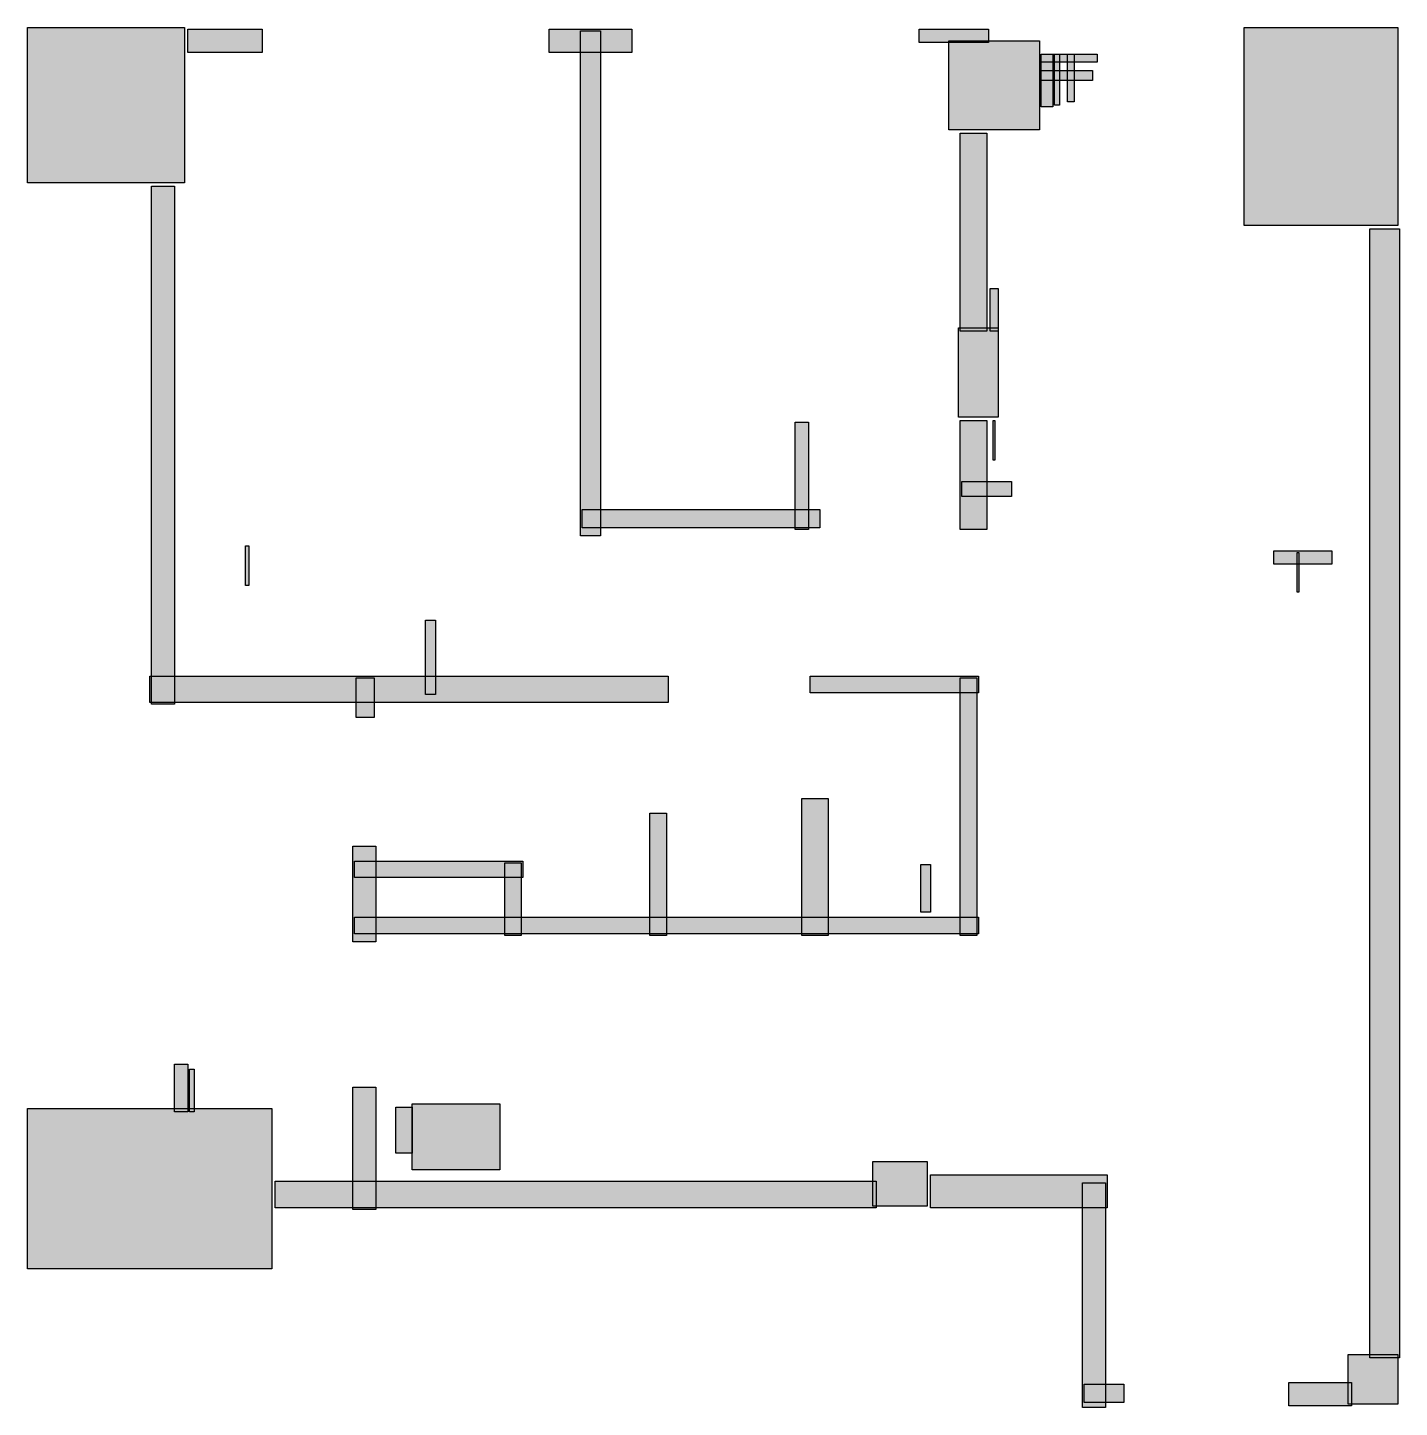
# Model space of a CAD drawing. Header units: centimetres. Extents: x 26 to 758, y 18 to 753.
import ezdxf

# ---------------------------------------------------------------- set-up
doc = ezdxf.new("R2010")
doc.units = ezdxf.units.CM
doc.layers.add('WALL', color=7, linetype='Continuous')

msp = doc.modelspace()

# ---------------------------------------------------------------- hatches: boundary and pattern name
at = {"layer": 'WALL'}
h = msp.add_hatch(color=256, dxfattribs=at)
h.dxf.hatch_style = 1
h.paths.add_polyline_path([(26.4, 753.28), (110, 753.28), (110, 670.56), (26.4, 670.56)])
h = msp.add_hatch(color=256, dxfattribs=at)
h.dxf.hatch_style = 1
h.paths.add_polyline_path([(111.76, 752.4), (151.36, 752.4), (151.36, 740.08), (111.76, 740.08)])
h = msp.add_hatch(color=256, dxfattribs=at)
h.dxf.hatch_style = 1
h.paths.add_polyline_path([(304.48, 752.4), (348.48, 752.4), (348.48, 740.08), (304.48, 740.08)])
h = msp.add_hatch(color=256, dxfattribs=at)
h.dxf.hatch_style = 1
h.paths.add_polyline_path([(321.2, 751.52), (331.76, 751.52), (331.76, 482.24), (321.2, 482.24)])
h = msp.add_hatch(color=256, dxfattribs=at)
h.dxf.hatch_style = 1
h.paths.add_polyline_path([(501.6, 752.4), (538.56, 752.4), (538.56, 745.36), (501.6, 745.36)])
h = msp.add_hatch(color=256, dxfattribs=at)
h.dxf.hatch_style = 1
h.paths.add_polyline_path([(674.96, 753.28), (756.8, 753.28), (756.8, 647.68), (674.96, 647.68)])
h = msp.add_hatch(color=256, dxfattribs=at)
h.dxf.hatch_style = 1
h.paths.add_polyline_path([(517.44, 746.24), (565.84, 746.24), (565.84, 698.72), (517.44, 698.72)])
h = msp.add_hatch(color=256, dxfattribs=at)
h.dxf.hatch_style = 1
h.paths.add_polyline_path([(566.72, 739.2), (596.64, 739.2), (596.64, 734.8), (566.72, 734.8)])
h = msp.add_hatch(color=256, dxfattribs=at)
h.dxf.hatch_style = 1
h.paths.add_polyline_path([(566.72, 739.2), (572.88, 739.2), (572.88, 711.04), (566.72, 711.04)])
h = msp.add_hatch(color=256, dxfattribs=at)
h.dxf.hatch_style = 1
h.paths.add_polyline_path([(573.76, 739.2), (576.4, 739.2), (576.4, 711.92), (573.76, 711.92)])
h = msp.add_hatch(color=256, dxfattribs=at)
h.dxf.hatch_style = 1
h.paths.add_polyline_path([(580.8, 739.2), (584.32, 739.2), (584.32, 713.68), (580.8, 713.68)])
h = msp.add_hatch(color=256, dxfattribs=at)
h.dxf.hatch_style = 1
h.paths.add_polyline_path([(566.72, 730.4), (594, 730.4), (594, 725.12), (566.72, 725.12)])
h = msp.add_hatch(color=256, dxfattribs=at)
h.dxf.hatch_style = 1
h.paths.add_polyline_path([(523.6, 696.96), (537.68, 696.96), (537.68, 591.36), (523.6, 591.36)])
h = msp.add_hatch(color=256, dxfattribs=at)
h.dxf.hatch_style = 1
h.paths.add_polyline_path([(92.4, 668.8), (104.72, 668.8), (104.72, 392.48), (92.4, 392.48)])
h = msp.add_hatch(color=256, dxfattribs=at)
h.dxf.hatch_style = 1
h.paths.add_polyline_path([(741.84, 645.92), (757.68, 645.92), (757.68, 44), (741.84, 44)])
h = msp.add_hatch(color=256, dxfattribs=at)
h.dxf.hatch_style = 1
h.paths.add_polyline_path([(539.44, 614.24), (543.84, 614.24), (543.84, 591.36), (539.44, 591.36)])
h = msp.add_hatch(color=256, dxfattribs=at)
h.dxf.hatch_style = 1
h.paths.add_polyline_path([(522.72, 593.12), (543.84, 593.12), (543.84, 545.6), (522.72, 545.6)])
h = msp.add_hatch(color=256, dxfattribs=at)
h.dxf.hatch_style = 1
h.paths.add_polyline_path([(435.6, 542.96), (442.64, 542.96), (442.64, 485.76), (435.6, 485.76)])
h = msp.add_hatch(color=256, dxfattribs=at)
h.dxf.hatch_style = 1
h.paths.add_polyline_path([(523.6, 543.84), (537.68, 543.84), (537.68, 485.76), (523.6, 485.76)])
h = msp.add_hatch(color=256, dxfattribs=at)
h.dxf.hatch_style = 1
h.paths.add_polyline_path([(541.2, 543.84), (542.08, 543.84), (542.08, 522.72), (541.2, 522.72)])
h = msp.add_hatch(color=256, dxfattribs=at)
h.dxf.hatch_style = 1
h.paths.add_polyline_path([(524.48, 511.28), (550.88, 511.28), (550.88, 503.36), (524.48, 503.36)])
h = msp.add_hatch(color=256, dxfattribs=at)
h.dxf.hatch_style = 1
h.paths.add_polyline_path([(322.08, 496.32), (448.8, 496.32), (448.8, 486.64), (322.08, 486.64)])
h = msp.add_hatch(color=256, dxfattribs=at)
h.dxf.hatch_style = 1
h.paths.add_polyline_path([(142.56, 476.96), (144.32, 476.96), (144.32, 455.84), (142.56, 455.84)])
h = msp.add_hatch(color=256, dxfattribs=at)
h.dxf.hatch_style = 1
h.paths.add_polyline_path([(690.8, 474.32), (721.6, 474.32), (721.6, 467.28), (690.8, 467.28)])
h = msp.add_hatch(color=256, dxfattribs=at)
h.dxf.hatch_style = 1
h.paths.add_polyline_path([(703.12, 473.44), (704, 473.44), (704, 452.32), (703.12, 452.32)])
h = msp.add_hatch(color=256, dxfattribs=at)
h.dxf.hatch_style = 1
h.paths.add_polyline_path([(238.48, 437.36), (243.76, 437.36), (243.76, 397.76), (238.48, 397.76)])
h = msp.add_hatch(color=256, dxfattribs=at)
h.dxf.hatch_style = 1
h.paths.add_polyline_path([(91.52, 407.44), (367.84, 407.44), (367.84, 393.36), (91.52, 393.36)])
h = msp.add_hatch(color=256, dxfattribs=at)
h.dxf.hatch_style = 1
h.paths.add_polyline_path([(201.52, 406.56), (211.2, 406.56), (211.2, 385.44), (201.52, 385.44)])
h = msp.add_hatch(color=256, dxfattribs=at)
h.dxf.hatch_style = 1
h.paths.add_polyline_path([(443.52, 407.44), (533.28, 407.44), (533.28, 398.64), (443.52, 398.64)])
h = msp.add_hatch(color=256, dxfattribs=at)
h.dxf.hatch_style = 1
h.paths.add_polyline_path([(523.6, 406.56), (532.4, 406.56), (532.4, 269.28), (523.6, 269.28)])
h = msp.add_hatch(color=256, dxfattribs=at)
h.dxf.hatch_style = 1
h.paths.add_polyline_path([(439.12, 342.32), (453.2, 342.32), (453.2, 269.28), (439.12, 269.28)])
h = msp.add_hatch(color=256, dxfattribs=at)
h.dxf.hatch_style = 1
h.paths.add_polyline_path([(358.16, 334.4), (366.96, 334.4), (366.96, 269.28), (358.16, 269.28)])
h = msp.add_hatch(color=256, dxfattribs=at)
h.dxf.hatch_style = 1
h.paths.add_polyline_path([(199.76, 316.8), (212.08, 316.8), (212.08, 265.76), (199.76, 265.76)])
h = msp.add_hatch(color=256, dxfattribs=at)
h.dxf.hatch_style = 1
h.paths.add_polyline_path([(200.64, 308.88), (290.4, 308.88), (290.4, 300.08), (200.64, 300.08)])
h = msp.add_hatch(color=256, dxfattribs=at)
h.dxf.hatch_style = 1
h.paths.add_polyline_path([(280.72, 308), (289.52, 308), (289.52, 269.28), (280.72, 269.28)])
h = msp.add_hatch(color=256, dxfattribs=at)
h.dxf.hatch_style = 1
h.paths.add_polyline_path([(502.48, 307.12), (507.76, 307.12), (507.76, 281.6), (502.48, 281.6)])
h = msp.add_hatch(color=256, dxfattribs=at)
h.dxf.hatch_style = 1
h.paths.add_polyline_path([(200.64, 278.96), (533.28, 278.96), (533.28, 270.16), (200.64, 270.16)])
h = msp.add_hatch(color=256, dxfattribs=at)
h.dxf.hatch_style = 1
h.paths.add_polyline_path([(104.72, 200.64), (111.76, 200.64), (111.76, 175.12), (104.72, 175.12)])
h = msp.add_hatch(color=256, dxfattribs=at)
h.dxf.hatch_style = 1
h.paths.add_polyline_path([(112.64, 198), (115.28, 198), (115.28, 175.12), (112.64, 175.12)])
h = msp.add_hatch(color=256, dxfattribs=at)
h.dxf.hatch_style = 1
h.paths.add_polyline_path([(199.76, 188.32), (212.08, 188.32), (212.08, 123.2), (199.76, 123.2)])
h = msp.add_hatch(color=256, dxfattribs=at)
h.dxf.hatch_style = 1
h.paths.add_polyline_path([(26.4, 176.88), (156.64, 176.88), (156.64, 91.52), (26.4, 91.52)])
h = msp.add_hatch(color=256, dxfattribs=at)
h.dxf.hatch_style = 1
h.paths.add_polyline_path([(222.64, 177.76), (231.44, 177.76), (231.44, 153.12), (222.64, 153.12)])
h = msp.add_hatch(color=256, dxfattribs=at)
h.dxf.hatch_style = 1
h.paths.add_polyline_path([(231.44, 179.52), (278.08, 179.52), (278.08, 144.32), (231.44, 144.32)])
h = msp.add_hatch(color=256, dxfattribs=at)
h.dxf.hatch_style = 1
h.paths.add_polyline_path([(476.96, 148.72), (506, 148.72), (506, 124.96), (476.96, 124.96)])
h = msp.add_hatch(color=256, dxfattribs=at)
h.dxf.hatch_style = 1
h.paths.add_polyline_path([(507.76, 141.68), (601.92, 141.68), (601.92, 124.08), (507.76, 124.08)])
h = msp.add_hatch(color=256, dxfattribs=at)
h.dxf.hatch_style = 1
h.paths.add_polyline_path([(158.4, 138.16), (478.72, 138.16), (478.72, 124.08), (158.4, 124.08)])
h = msp.add_hatch(color=256, dxfattribs=at)
h.dxf.hatch_style = 1
h.paths.add_polyline_path([(588.72, 137.28), (601.04, 137.28), (601.04, 17.6), (588.72, 17.6)])
h = msp.add_hatch(color=256, dxfattribs=at)
h.dxf.hatch_style = 1
h.paths.add_polyline_path([(730.4, 45.76), (756.8, 45.76), (756.8, 19.36), (730.4, 19.36)])
h = msp.add_hatch(color=256, dxfattribs=at)
h.dxf.hatch_style = 1
h.paths.add_polyline_path([(589.6, 29.92), (610.72, 29.92), (610.72, 20.24), (589.6, 20.24)])
h = msp.add_hatch(color=256, dxfattribs=at)
h.dxf.hatch_style = 1
h.paths.add_polyline_path([(698.72, 30.8), (732.16, 30.8), (732.16, 18.48), (698.72, 18.48)])

# ---------------------------------------------------------------- linework, layer by layer
for points in [[(26.4, 753.28), (110, 753.28), (110, 670.56), (26.4, 670.56)], [(111.76, 752.4), (151.36, 752.4), (151.36, 740.08), (111.76, 740.08)], [(304.48, 752.4), (348.48, 752.4), (348.48, 740.08), (304.48, 740.08)], [(321.2, 751.52), (331.76, 751.52), (331.76, 482.24), (321.2, 482.24)], [(501.6, 752.4), (538.56, 752.4), (538.56, 745.36), (501.6, 745.36)], [(674.96, 753.28), (756.8, 753.28), (756.8, 647.68), (674.96, 647.68)], [(517.44, 746.24), (565.84, 746.24), (565.84, 698.72), (517.44, 698.72)], [(566.72, 739.2), (596.64, 739.2), (596.64, 734.8), (566.72, 734.8)], [(566.72, 739.2), (572.88, 739.2), (572.88, 711.04), (566.72, 711.04)], [(573.76, 739.2), (576.4, 739.2), (576.4, 711.92), (573.76, 711.92)], [(580.8, 739.2), (584.32, 739.2), (584.32, 713.68), (580.8, 713.68)], [(566.72, 730.4), (594, 730.4), (594, 725.12), (566.72, 725.12)], [(523.6, 696.96), (537.68, 696.96), (537.68, 591.36), (523.6, 591.36)], [(92.4, 668.8), (104.72, 668.8), (104.72, 392.48), (92.4, 392.48)], [(741.84, 645.92), (757.68, 645.92), (757.68, 44), (741.84, 44)], [(539.44, 614.24), (543.84, 614.24), (543.84, 591.36), (539.44, 591.36)], [(522.72, 593.12), (543.84, 593.12), (543.84, 545.6), (522.72, 545.6)], [(435.6, 542.96), (442.64, 542.96), (442.64, 485.76), (435.6, 485.76)], [(523.6, 543.84), (537.68, 543.84), (537.68, 485.76), (523.6, 485.76)], [(541.2, 543.84), (542.08, 543.84), (542.08, 522.72), (541.2, 522.72)], [(524.48, 511.28), (550.88, 511.28), (550.88, 503.36), (524.48, 503.36)], [(322.08, 496.32), (448.8, 496.32), (448.8, 486.64), (322.08, 486.64)], [(142.56, 476.96), (144.32, 476.96), (144.32, 455.84), (142.56, 455.84)], [(690.8, 474.32), (721.6, 474.32), (721.6, 467.28), (690.8, 467.28)], [(703.12, 473.44), (704, 473.44), (704, 452.32), (703.12, 452.32)], [(238.48, 437.36), (243.76, 437.36), (243.76, 397.76), (238.48, 397.76)], [(91.52, 407.44), (367.84, 407.44), (367.84, 393.36), (91.52, 393.36)], [(201.52, 406.56), (211.2, 406.56), (211.2, 385.44), (201.52, 385.44)], [(443.52, 407.44), (533.28, 407.44), (533.28, 398.64), (443.52, 398.64)], [(523.6, 406.56), (532.4, 406.56), (532.4, 269.28), (523.6, 269.28)], [(439.12, 342.32), (453.2, 342.32), (453.2, 269.28), (439.12, 269.28)], [(358.16, 334.4), (366.96, 334.4), (366.96, 269.28), (358.16, 269.28)], [(199.76, 316.8), (212.08, 316.8), (212.08, 265.76), (199.76, 265.76)], [(200.64, 308.88), (290.4, 308.88), (290.4, 300.08), (200.64, 300.08)], [(280.72, 308), (289.52, 308), (289.52, 269.28), (280.72, 269.28)], [(502.48, 307.12), (507.76, 307.12), (507.76, 281.6), (502.48, 281.6)], [(200.64, 278.96), (533.28, 278.96), (533.28, 270.16), (200.64, 270.16)], [(104.72, 200.64), (111.76, 200.64), (111.76, 175.12), (104.72, 175.12)], [(112.64, 198), (115.28, 198), (115.28, 175.12), (112.64, 175.12)], [(199.76, 188.32), (212.08, 188.32), (212.08, 123.2), (199.76, 123.2)], [(26.4, 176.88), (156.64, 176.88), (156.64, 91.52), (26.4, 91.52)], [(222.64, 177.76), (231.44, 177.76), (231.44, 153.12), (222.64, 153.12)], [(231.44, 179.52), (278.08, 179.52), (278.08, 144.32), (231.44, 144.32)], [(476.96, 148.72), (506, 148.72), (506, 124.96), (476.96, 124.96)], [(507.76, 141.68), (601.92, 141.68), (601.92, 124.08), (507.76, 124.08)], [(158.4, 138.16), (478.72, 138.16), (478.72, 124.08), (158.4, 124.08)], [(588.72, 137.28), (601.04, 137.28), (601.04, 17.6), (588.72, 17.6)], [(730.4, 45.76), (756.8, 45.76), (756.8, 19.36), (730.4, 19.36)], [(589.6, 29.92), (610.72, 29.92), (610.72, 20.24), (589.6, 20.24)], [(698.72, 30.8), (732.16, 30.8), (732.16, 18.48), (698.72, 18.48)]]:
    msp.add_lwpolyline(points, close=True, dxfattribs=at)

doc.saveas('drawing.dxf')
